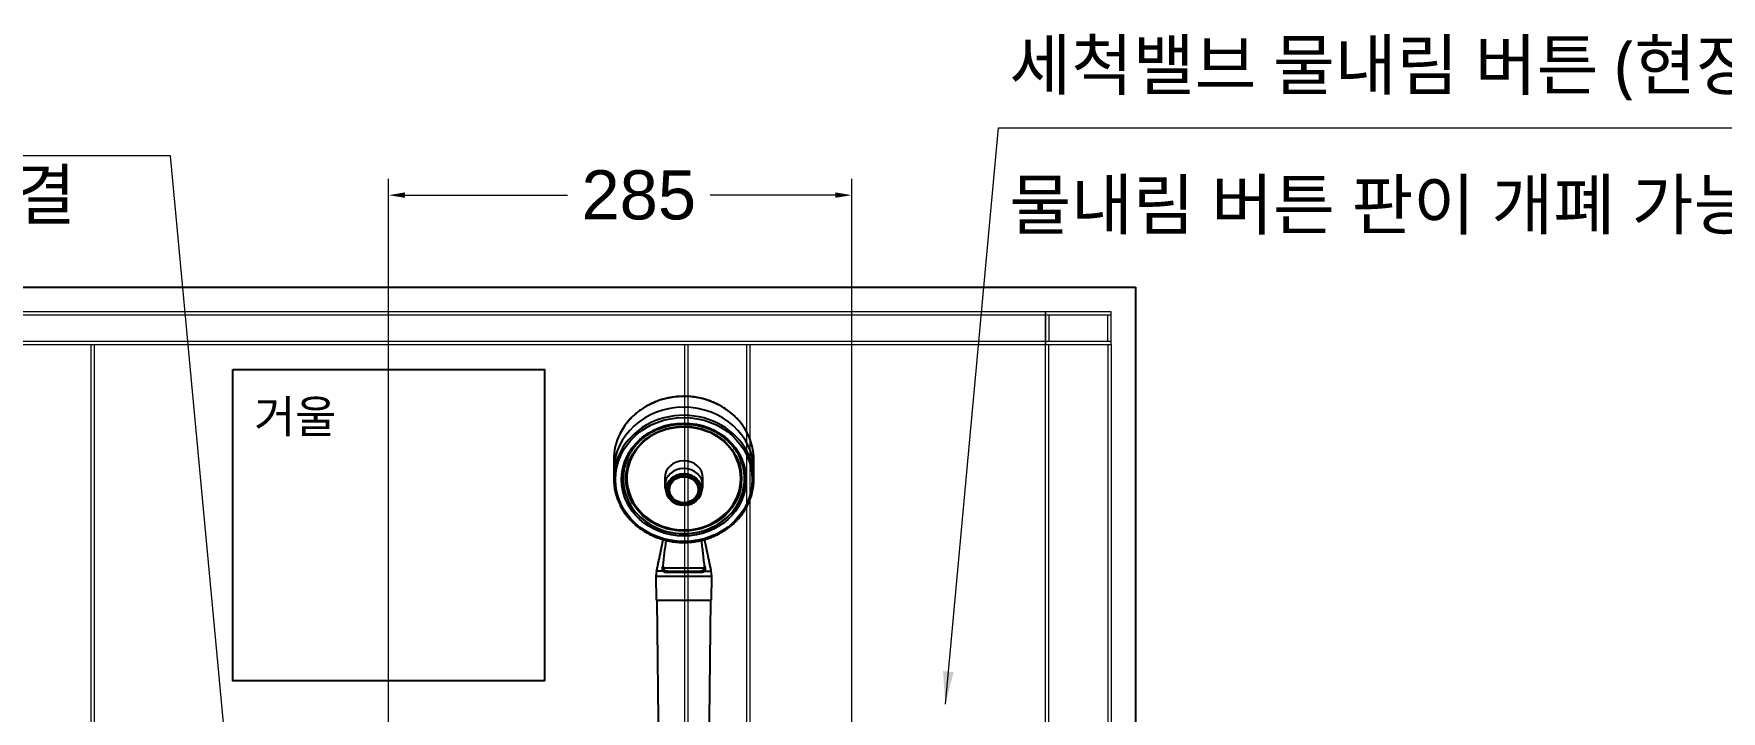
# Model space of a CAD drawing. Header units: millimetres. Extents: x 7794 to 16513, y 4519 to 7467.
# Drawn here: x 8526 to 9555, y 5944 to 6358 of the extents above; entities that cross this region are included whole.
import ezdxf
from ezdxf.lldxf.tags import DXFTag

# ---------------------------------------------------------------- set-up
doc = ezdxf.new("R2010")
doc.units = ezdxf.units.MM
doc.layers.add('1', color=7, linetype='Continuous')
doc.layers.add('2', color=2, linetype='Continuous')
doc.layers.add('3', color=3, linetype='Continuous', lineweight=15)
doc.styles.add('ROMANS', font='NanumGothic.ttf')
doc.styles.get("Standard").update_dxf_attribs({"font": 'arial.ttf'})
tags = doc.linetypes.add('HIDDEN', pattern=[0.5, 0.25, -0.25]).pattern_tags.tags
tags[6:7] = [DXFTag(74, 4), DXFTag(75, 0), DXFTag(340, '0'), DXFTag(46, 0.0), DXFTag(50, 0.0), DXFTag(44, 0.0), DXFTag(45, 0.0)]
tags[4:5] = [DXFTag(74, 4), DXFTag(75, 0), DXFTag(340, '0'), DXFTag(46, 0.0), DXFTag(50, 0.0), DXFTag(44, 0.0), DXFTag(45, 0.0)]
doc.dimstyles.get("Standard").update_dxf_attribs({"dimtxt": 0.18, "dimasz": 0.18, "dimexe": 0.18, "dimexo": 0.0625, "dimgap": 0.09, "dimtad": 0, "dimtih": 1, "dimtoh": 1, "dimdec": 4, "dimzin": 0, "dimdsep": 46, "dimtxsty": 'Standard', "dimcen": 0.09, "dimadec": 0, "dimazin": 0, "dimtfac": 1, "dimtdec": 4, "dimtofl": 0, "dimtmove": 0, "dimatfit": 3, "dimfxl": 0, "dimtolj": 1, "dimtzin": 0, "dimarcsym": 0})
doc.dimstyles.new('Standard$0', dxfattribs={"dimtxt": 0.18, "dimasz": 0.18, "dimexe": 0.18, "dimexo": 0.0625, "dimgap": 0.09, "dimtad": 0, "dimtih": 1, "dimtoh": 1, "dimdec": 4, "dimzin": 0, "dimdsep": 46, "dimtxsty": 'Standard', "dimcen": 0.09, "dimadec": 0, "dimazin": 0, "dimtfac": 1, "dimtdec": 4, "dimtofl": 0, "dimtmove": 0, "dimatfit": 3, "dimfxl": 0, "dimtolj": 1, "dimtzin": 0, "dimarcsym": 0})

# ---------------------------------------------------------------- blocks, each defined once
blk = doc.blocks.new('*D34')
at = {"color": 0, "linetype": 'Continuous', "lineweight": 0}
for p, q in [((8742.1, 5927.4), (8742.1, 6269.1)), ((9024.5, 5882.1), (9024.5, 6269.1)), ((8752.1, 6259.1), (8851.1, 6259.1)), ((9014.5, 6259.1), (8938.1, 6259.1))]:
    blk.add_line(p, q, dxfattribs=at)
at = {"color": 0, "linetype": 'Continuous'}
for points in [[(8752.1, 6260.8), (8752.1, 6257.5), (8742.1, 6259.1)], [(9014.5, 6260.8), (9014.5, 6257.5), (9024.5, 6259.1)]]:
    blk.add_solid(points, dxfattribs=at)
at = {"layer": 'Defpoints', "color": 0, "linetype": 'Continuous'}
for p in [(9024.5, 6259.1), (8742.1, 5907.4), (9024.5, 5862.1)]:
    blk.add_point(p, dxfattribs=at)
at = {"color": 0, "linetype": 'Continuous', "lineweight": 0, "insert": (8894.6, 6259.1), "char_height": 30, "attachment_point": 5}
blk.add_mtext('\\A1;285', dxfattribs=at)

msp = doc.modelspace()

# ---------------------------------------------------------------- linework, layer by layer
at = {"color": 7, "linetype": 'ByBlock'}
for p, q in [((8287.67, 6202.95), (9197.51, 6202.95)), ((9197.51, 6202.95), (9197.51, 5067.95))]:
    msp.add_line(p, q, dxfattribs=at)
msp.add_lwpolyline([(8647.08, 6152.75), (8837.08, 6152.75), (8837.08, 5962.75), (8647.08, 5962.75)], close=True)
at = {"layer": '1', "color": 7, "linetype": 'Continuous', "lineweight": -3}
for p, q in [((8879.33, 6097.55), (8879.33, 6091)), ((8964.83, 6091), (8964.83, 6097.55)), ((8879.33, 6091), (8879.33, 6086.07)), ((8910.48, 6086.62), (8910.48, 6081.89)), ((8912.83, 6082.19), (8912.83, 6079.65)), ((8931.33, 6079.65), (8931.33, 6082.19)), ((8933.68, 6081.89), (8933.68, 6086.62)), ((8964.83, 6086.07), (8964.83, 6091)), ((8911.09, 6078.53), (8911.9, 6076.37)), ((8932.27, 6076.37), (8933.07, 6078.53)), ((8905.33, 6029.76), (8905.07, 6026.75)), ((8905.34, 6029.75), (8905.33, 6029.75)), ((8909.78, 6031.75), (8934.38, 6031.75)), ((8912.42, 6029.75), (8931.74, 6029.75)), ((8939.09, 6026.75), (8938.83, 6029.76)), ((8905.07, 6026.75), (8922.08, 6026.75)), ((8905.08, 6026.75), (8905.25, 6011.95)), ((8932.35, 6028.84), (8911.82, 6028.84)), ((8922.08, 6026.75), (8939.09, 6026.75)), ((8938.91, 6011.95), (8939.08, 6026.75)), ((8905.25, 6011.95), (8922.08, 6011.95)), ((8938.63, 6011.75), (8905.54, 6011.75)), ((8905.54, 6011.75), (8906.86, 5894.73)), ((8905.88, 6011.95), (8905.88, 6011.75)), ((8922.08, 6011.95), (8938.91, 6011.95)), ((8937.3, 5894.73), (8938.63, 6011.75)), ((8938.29, 6011.75), (8938.29, 6011.95))]:
    msp.add_line(p, q, dxfattribs=at)
for centre, major_axis, start_param, end_param in [((8922.08, 6097.55), (42.75, 0), 0.4393321, 2.7121762), ((8922.08, 6091), (42.75, 0), 0, 3.1415926), ((8922.08, 6091), (42.75, 0), 0, 3.1415926), ((8922.08, 6086.07), (-42.75, 0), 3.5717945, 5.8445404), ((8922.08, 6097.55), (42.75, 0), 2.7121762, 3.1415927), ((8922.08, 6086.37), (34.75, 0), 2.0193568, 6.2831853), ((8922.08, 6086.37), (34.75, 0), 0, 1.1241993), ((8922.08, 6097.55), (42.75, 0), 0, 0.4393321), ((8922.08, 6086.07), (-42.75, 0), 5.8445404, 6.2831853), ((8922.08, 6086.07), (-42.75, 0), 2.7055003, 3.5717945), ((8922.08, 6086.07), (37, 0), 2.7479118, 3.5458763), ((8922.08, 6086.62), (-11.6, 0), 3.1415927, 6.2831853), ((8922.08, 6081.89), (-11.6, 0), 3.1415927, 6.2831853), ((8922.08, 6086.07), (37, 0), 0, 0.383667), ((8922.08, 6086.07), (-42.75, 0), 0, 0.4181264), ((8922.08, 6086.16), (37, 0), 3.1415926, 6.2831853), ((8922.08, 6081.89), (-11.6, 0), 0, 0.3254494), ((8922.08, 6082.19), (-9.25, 0), 6.1828507, 6.2831853), ((8922.08, 6082.19), (-9.25, 0), 3.1415927, 3.2420255), ((8922.08, 6081.89), (-11.6, 0), 2.8160451, 3.1415926), ((8922.08, 6086.07), (37, 0), 5.857794, 6.2831853), ((8922.08, 6086.07), (37, 0), 3.5458764, 4.712389), ((8922.08, 6082.19), (-10, 0), 0.1497165, 0.4091925), ((8922.08, 6086.07), (37, 0), 4.712389, 5.857794), ((8922.08, 6082.19), (-10, 0), 2.7323021, 2.991778)]:
    msp.add_ellipse(centre, major_axis=major_axis, ratio=0.9063078, start_param=start_param, end_param=end_param, dxfattribs=at)
for centre, major_axis in [((8922.08, 6085.65), (41.75, 0)), ((8922.08, 6085.65), (-38, 0)), ((8922.08, 6086.16), (-35.25, 0)), ((8922.08, 6079.48), (-10.75, 0)), ((8922.08, 6079.48), (-10, 0)), ((8922.08, 6079.65), (-9.25, 0)), ((8922.08, 6079.44), (-8.75, 0))]:
    msp.add_ellipse(centre, major_axis=major_axis, ratio=0.9063078, dxfattribs=at)
for points, knots in [([(8960.74, 6114.1), (8960.68, 6114.23), (8960.25, 6115.11), (8959.3, 6116.69), (8957.88, 6118.83), (8956.31, 6120.86), (8954.59, 6122.81), (8952.75, 6124.65), (8950.77, 6126.38), (8948.68, 6127.99), (8946.48, 6129.47), (8944.18, 6130.83), (8941.78, 6132.05), (8939.31, 6133.12), (8936.77, 6134.05), (8934.16, 6134.83), (8931.51, 6135.46), (8928.81, 6135.93), (8926.09, 6136.24), (8923.35, 6136.4), (8920.61, 6136.39), (8917.87, 6136.22), (8915.15, 6135.9), (8912.46, 6135.42), (8909.81, 6134.78), (8907.21, 6133.99), (8904.67, 6133.05), (8902.2, 6131.96), (8899.81, 6130.73), (8897.51, 6129.37), (8895.32, 6127.87), (8893.24, 6126.25), (8891.27, 6124.51), (8889.43, 6122.66), (8887.73, 6120.71), (8886.16, 6118.66), (8884.75, 6116.52), (8883.79, 6114.88), (8883.33, 6113.93), (8883.24, 6113.74)], [0, 0, 0, 0, 0.0047696, 0.0329582, 0.0611531, 0.0893546, 0.1175628, 0.1457774, 0.1739983, 0.202225, 0.230457, 0.2586939, 0.2869351, 0.3151801, 0.3434285, 0.3716796, 0.3999332, 0.4281888, 0.456446, 0.4847044, 0.5129639, 0.541224, 0.5694843, 0.5977445, 0.6260043, 0.6542632, 0.682521, 0.7107771, 0.739031, 0.7672822, 0.7955301, 0.8237741, 0.8520136, 0.8802479, 0.9084764, 0.9366987, 0.9649143, 0.9931229, 1, 1, 1, 1]), ([(8887.9, 6098.87), (8888.22, 6099.58), (8888.92, 6100.97), (8890.14, 6103), (8891.5, 6104.94), (8893.01, 6106.8), (8894.66, 6108.56), (8896.43, 6110.21), (8898.33, 6111.75), (8900.34, 6113.17), (8902.46, 6114.45), (8904.66, 6115.61), (8906.95, 6116.62), (8909.31, 6117.49), (8911.73, 6118.21), (8914.2, 6118.77), (8916.71, 6119.19), (8919.24, 6119.44), (8921.79, 6119.54), (8924.34, 6119.48), (8926.87, 6119.26), (8929.39, 6118.88), (8931.87, 6118.35), (8934.3, 6117.67), (8936.67, 6116.83), (8938.98, 6115.85), (8941.2, 6114.73), (8943.34, 6113.48), (8945.37, 6112.09), (8947.3, 6110.58), (8949.1, 6108.96), (8950.78, 6107.22), (8952.32, 6105.39), (8953.72, 6103.47), (8954.96, 6101.46), (8955.85, 6099.81), (8956.27, 6098.83), (8956.39, 6098.55)], [0, 0, 0, 0, 0.0290856, 0.0582295, 0.0873646, 0.1164906, 0.1456078, 0.1747167, 0.2038177, 0.2329115, 0.2619991, 0.2910809, 0.320158, 0.3492309, 0.3783002, 0.4073667, 0.4364309, 0.4654931, 0.494554, 0.5236138, 0.5526731, 0.5817321, 0.6107912, 0.639851, 0.668912, 0.6979747, 0.7270399, 0.7561083, 0.7851806, 0.8142578, 0.8433407, 0.8724303, 0.9015274, 0.9306328, 0.9597473, 0.9888712, 1, 1, 1, 1]), ([(8907.17, 6114.75), (8907.42, 6114.87), (8908.42, 6115.31), (8910.22, 6115.95), (8912.57, 6116.65), (8914.97, 6117.18), (8917.4, 6117.56), (8919.78, 6117.77), (8921.34, 6117.82), (8922.08, 6117.82)], [0, 0, 0, 0, 0.0559394, 0.2160108, 0.3760716, 0.5361237, 0.6961688, 0.8562083, 1, 1, 1, 1]), ([(8922.08, 6117.82), (8922.51, 6117.82), (8923.77, 6117.8), (8925.84, 6117.66), (8928.28, 6117.34), (8930.7, 6116.86), (8933.07, 6116.23), (8935.15, 6115.54), (8936.41, 6115.01), (8936.92, 6114.79)], [0, 0, 0, 0, 0.0841847, 0.2450808, 0.4060001, 0.5669195, 0.7278403, 0.8887642, 1, 1, 1, 1]), ([(8883.05, 6070.28), (8883.23, 6069.89), (8883.79, 6068.75), (8884.87, 6066.91), (8886.29, 6064.78), (8887.87, 6062.75), (8889.58, 6060.8), (8891.43, 6058.96), (8893.4, 6057.23), (8895.5, 6055.62), (8897.7, 6054.14), (8900, 6052.79), (8902.39, 6051.57), (8904.87, 6050.49), (8907.41, 6049.56), (8910.02, 6048.79), (8912.67, 6048.16), (8915.37, 6047.69), (8918.09, 6047.38), (8920.33, 6047.25), (8921.66, 6047.24), (8922.08, 6047.24)], [0, 0, 0, 0, 0.0280881, 0.083675, 0.1392744, 0.1948869, 0.2505124, 0.3061507, 0.3618013, 0.4174633, 0.4731359, 0.5288181, 0.5845088, 0.640207, 0.6959117, 0.751622, 0.807337, 0.863056, 0.9187782, 0.9745029, 1, 1, 1, 1]), ([(8922.08, 6047.24), (8922.57, 6047.24), (8923.97, 6047.26), (8926.27, 6047.4), (8928.99, 6047.72), (8931.69, 6048.2), (8934.34, 6048.84), (8936.94, 6049.63), (8939.48, 6050.57), (8941.95, 6051.65), (8944.34, 6052.88), (8946.64, 6054.25), (8948.83, 6055.74), (8950.92, 6057.36), (8952.88, 6059.1), (8954.72, 6060.95), (8956.43, 6062.9), (8957.99, 6064.95), (8959.4, 6067.09), (8960.33, 6068.66), (8960.75, 6069.53), (8960.8, 6069.64)], [0, 0, 0, 0, 0.0300417, 0.0866469, 0.1432595, 0.199872, 0.2564836, 0.3130936, 0.3697011, 0.4263053, 0.4829052, 0.5394997, 0.5960875, 0.6526675, 0.7092384, 0.765799, 0.8223481, 0.8788847, 0.9354078, 0.9919171, 1, 1, 1, 1]), ([(8909.22, 6030.2), (8909.22, 6030.2), (8909.22, 6030.2), (8909.22, 6030.2), (8909.22, 6030.21), (8909.22, 6030.21), (8909.22, 6030.21), (8909.22, 6030.22), (8909.22, 6030.22), (8909.22, 6030.22), (8909.22, 6030.23), (8909.22, 6030.23), (8909.22, 6030.24), (8909.22, 6030.24), (8909.22, 6030.24), (8909.22, 6030.25), (8909.22, 6030.26), (8909.22, 6030.26), (8909.22, 6030.27), (8909.22, 6030.27), (8909.21, 6030.28), (8909.21, 6030.29), (8909.21, 6030.29), (8909.21, 6030.3), (8909.21, 6030.31), (8909.21, 6030.31), (8909.2, 6030.32), (8909.2, 6030.33), (8909.2, 6030.34), (8909.2, 6030.35), (8909.2, 6030.36), (8909.2, 6030.36), (8909.19, 6030.38), (8909.18, 6030.41), (8909.18, 6030.44), (8909.17, 6030.47), (8909.16, 6030.5), (8909.16, 6030.51), (8909.16, 6030.53), (8909.15, 6030.54), (8909.15, 6030.54), (8909.15, 6030.55), (8909.15, 6030.56), (8909.15, 6030.56), (8909.15, 6030.57), (8909.14, 6030.58), (8909.14, 6030.59), (8909.14, 6030.6), (8909.14, 6030.6), (8909.14, 6030.61), (8909.14, 6030.62), (8909.13, 6030.63), (8909.13, 6030.63), (8909.13, 6030.64), (8909.13, 6030.65), (8909.13, 6030.66), (8909.13, 6030.67), (8909.12, 6030.67), (8909.12, 6030.68), (8909.12, 6030.69), (8909.12, 6030.7), (8909.12, 6030.71), (8909.12, 6030.71), (8909.12, 6030.72), (8909.12, 6030.73), (8909.11, 6030.74), (8909.11, 6030.74), (8909.11, 6030.75), (8909.11, 6030.76), (8909.11, 6030.77), (8909.11, 6030.78), (8909.11, 6030.78), (8909.11, 6030.79), (8909.1, 6030.8), (8909.1, 6030.81), (8909.1, 6030.82), (8909.1, 6030.82), (8909.1, 6030.83), (8909.1, 6030.84), (8909.1, 6030.85), (8909.1, 6030.86), (8909.1, 6030.86), (8909.09, 6030.87), (8909.09, 6030.88), (8909.09, 6030.95), (8909.08, 6031.07), (8909.07, 6031.25), (8909.07, 6031.44), (8909.08, 6031.62), (8909.1, 6031.81), (8909.13, 6031.99), (8909.17, 6032.17), (8909.2, 6032.31), (8909.23, 6032.41), (8909.25, 6032.46), (8909.26, 6032.52), (8909.28, 6032.57), (8909.3, 6032.63), (8909.32, 6032.68), (8909.34, 6032.74), (8909.36, 6032.8), (8909.38, 6032.85), (8909.4, 6032.91), (8909.43, 6032.97), (8909.44, 6033.01), (8909.45, 6033.02)], [0, 0, 0, 0, 0.0006951, 0.0014642, 0.002312, 0.0032417, 0.0042559, 0.0053566, 0.0065453, 0.0078233, 0.0091915, 0.0106507, 0.0122016, 0.0138447, 0.0155805, 0.0174093, 0.0193315, 0.0213474, 0.0234571, 0.0256609, 0.027959, 0.0303515, 0.0328386, 0.0354203, 0.0380968, 0.0408682, 0.0437345, 0.0466958, 0.0497522, 0.0529037, 0.0561503, 0.0594922, 0.0629292, 0.0773862, 0.0899601, 0.1006523, 0.1094639, 0.1163959, 0.121449, 0.1246239, 0.1259206, 0.1288068, 0.1316909, 0.1345728, 0.1374527, 0.1403305, 0.1432063, 0.1460802, 0.1489521, 0.1518221, 0.1546902, 0.1575565, 0.1604209, 0.1632836, 0.1661446, 0.1690039, 0.1718615, 0.1747175, 0.1775718, 0.1804247, 0.1832759, 0.1861257, 0.1889741, 0.191821, 0.1946665, 0.1975107, 0.2003536, 0.2031951, 0.2060355, 0.2088746, 0.2117125, 0.2145493, 0.217385, 0.2202196, 0.2230532, 0.2258857, 0.2287173, 0.231548, 0.2343778, 0.2372067, 0.2400347, 0.242862, 0.2456885, 0.2485143, 0.2513394, 0.3143569, 0.3767824, 0.4390118, 0.5014353, 0.5629631, 0.6248775, 0.6875119, 0.7511804, 0.7703712, 0.7898205, 0.8095359, 0.8295245, 0.8497929, 0.8703476, 0.8911945, 0.9123393, 0.9337874, 0.9555437, 0.9776131, 1, 1, 1, 1]), ([(8909.22, 6030.2), (8909.21, 6030.12), (8909.19, 6030.03), (8909.16, 6029.91), (8909.15, 6029.87), (8909.12, 6029.82), (8909.12, 6029.8), (8909.1, 6029.77), (8909.08, 6029.75), (8909.07, 6029.75)], [0, 0, 0, 0, 0.5, 0.5, 0.75, 0.75, 0.875, 0.875, 1, 1, 1, 1]), ([(8911.82, 6028.84), (8911.8, 6028.84), (8911.78, 6028.84), (8911.75, 6028.84), (8911.72, 6028.84), (8911.68, 6028.84), (8911.65, 6028.84), (8911.62, 6028.84), (8911.58, 6028.85), (8911.55, 6028.85), (8911.52, 6028.85), (8911.49, 6028.85), (8911.46, 6028.85), (8911.43, 6028.86), (8911.39, 6028.86), (8911.36, 6028.86), (8911.33, 6028.86), (8911.3, 6028.87), (8911.27, 6028.87), (8911.24, 6028.87), (8911.21, 6028.88), (8911.18, 6028.88), (8911.15, 6028.88), (8911.12, 6028.89), (8911.09, 6028.89), (8911.07, 6028.9), (8911.04, 6028.9), (8911.01, 6028.91), (8910.98, 6028.91), (8910.95, 6028.92), (8910.92, 6028.92), (8910.9, 6028.93), (8910.87, 6028.94), (8910.84, 6028.94), (8910.81, 6028.95), (8910.79, 6028.96), (8910.76, 6028.96), (8910.73, 6028.97), (8910.71, 6028.98), (8910.68, 6028.98), (8910.66, 6028.99), (8910.63, 6029), (8910.6, 6029.01), (8910.58, 6029.02), (8910.55, 6029.02), (8910.53, 6029.03), (8910.5, 6029.04), (8910.48, 6029.05), (8910.46, 6029.06), (8910.43, 6029.07), (8910.41, 6029.08), (8910.38, 6029.09), (8910.36, 6029.1), (8910.34, 6029.11), (8910.26, 6029.14), (8910.14, 6029.2), (8909.98, 6029.3), (8909.83, 6029.41), (8909.72, 6029.5), (8909.66, 6029.57), (8909.63, 6029.6), (8909.6, 6029.63), (8909.57, 6029.66), (8909.54, 6029.69), (8909.52, 6029.72), (8909.49, 6029.76), (8909.46, 6029.79), (8909.44, 6029.83), (8909.41, 6029.86), (8909.39, 6029.9), (8909.37, 6029.93), (8909.34, 6029.97), (8909.32, 6030.01), (8909.3, 6030.04), (8909.28, 6030.08), (8909.26, 6030.12), (8909.24, 6030.16), (8909.23, 6030.19), (8909.22, 6030.2)], [0, 0, 0, 0, 0.0103829, 0.0207236, 0.0310222, 0.0412791, 0.0514944, 0.0616683, 0.0718012, 0.0818932, 0.0919446, 0.1019555, 0.1119264, 0.1218573, 0.1317486, 0.1416005, 0.1514133, 0.1611872, 0.1709225, 0.1806194, 0.1902783, 0.1998994, 0.2094829, 0.2190292, 0.2285386, 0.2380113, 0.2474476, 0.2568478, 0.2662123, 0.2755413, 0.2848351, 0.2940941, 0.3033185, 0.3125087, 0.3216649, 0.3307876, 0.3398771, 0.3489336, 0.3579576, 0.3669493, 0.3759091, 0.3848374, 0.3937344, 0.4026007, 0.4114364, 0.4202421, 0.429018, 0.4377645, 0.4464821, 0.455171, 0.4638317, 0.4724645, 0.4810699, 0.4896482, 0.4981999, 0.5634671, 0.6268147, 0.688464, 0.7486554, 0.7626157, 0.7764728, 0.7902304, 0.8038919, 0.8174613, 0.8309422, 0.8443385, 0.8576542, 0.8708933, 0.8840598, 0.897158, 0.910192, 0.9231661, 0.9360847, 0.9489522, 0.9617729, 0.9745515, 0.9872923, 1, 1, 1, 1]), ([(8909.78, 6031.75), (8909.78, 6031.75), (8909.78, 6031.74), (8909.77, 6031.72), (8909.77, 6031.7), (8909.77, 6031.68), (8909.77, 6031.66), (8909.77, 6031.64), (8909.76, 6031.62), (8909.76, 6031.61), (8909.76, 6031.59), (8909.76, 6031.57), (8909.76, 6031.55), (8909.76, 6031.53), (8909.76, 6031.51), (8909.76, 6031.49), (8909.76, 6031.48), (8909.76, 6031.46), (8909.76, 6031.44), (8909.76, 6031.42), (8909.76, 6031.4), (8909.76, 6031.39), (8909.76, 6031.37), (8909.76, 6031.35), (8909.76, 6031.33), (8909.76, 6031.31), (8909.77, 6031.29), (8909.77, 6031.28), (8909.77, 6031.26), (8909.77, 6031.24), (8909.78, 6031.22), (8909.78, 6031.21), (8909.78, 6031.19), (8909.79, 6031.17), (8909.79, 6031.15), (8909.79, 6031.14), (8909.8, 6031.12), (8909.8, 6031.1), (8909.8, 6031.08), (8909.81, 6031.07), (8909.81, 6031.05), (8909.82, 6031.03), (8909.82, 6031.02), (8909.83, 6031), (8909.83, 6030.98), (8909.84, 6030.96), (8909.85, 6030.95), (8909.85, 6030.93), (8909.86, 6030.91), (8909.87, 6030.9), (8909.87, 6030.88), (8909.88, 6030.87), (8909.89, 6030.85), (8909.89, 6030.83), (8909.9, 6030.82), (8909.91, 6030.8), (8909.92, 6030.79), (8909.93, 6030.77), (8909.93, 6030.75), (8909.94, 6030.74), (8909.95, 6030.72), (8909.96, 6030.71), (8909.97, 6030.69), (8909.98, 6030.68), (8909.99, 6030.66), (8910, 6030.65), (8910.01, 6030.63), (8910.05, 6030.57), (8910.13, 6030.47), (8910.27, 6030.33), (8910.43, 6030.21), (8910.56, 6030.13), (8910.65, 6030.08), (8910.7, 6030.06), (8910.75, 6030.04), (8910.8, 6030.02), (8910.85, 6030), (8910.9, 6029.98), (8910.95, 6029.96), (8911.01, 6029.94), (8911.06, 6029.92), (8911.12, 6029.91), (8911.18, 6029.89), (8911.23, 6029.88), (8911.29, 6029.86), (8911.36, 6029.85), (8911.42, 6029.84), (8911.48, 6029.83), (8911.55, 6029.82), (8911.61, 6029.81), (8911.68, 6029.8), (8911.75, 6029.79), (8911.82, 6029.78), (8911.89, 6029.77), (8911.96, 6029.77), (8912.04, 6029.76), (8912.11, 6029.76), (8912.19, 6029.76), (8912.27, 6029.76), (8912.34, 6029.75), (8912.4, 6029.75), (8912.42, 6029.75)], [0, 0, 0, 0, 0.0043117, 0.008614, 0.0129073, 0.0171922, 0.0214692, 0.0257387, 0.0300012, 0.0342572, 0.0385073, 0.0427518, 0.0469914, 0.0512264, 0.0554575, 0.0596851, 0.0639097, 0.0681319, 0.072352, 0.0765707, 0.0807885, 0.0850058, 0.0892231, 0.0934411, 0.0976601, 0.1018807, 0.1061034, 0.1103287, 0.1145571, 0.1187891, 0.1230252, 0.127266, 0.1315119, 0.1357634, 0.140021, 0.1442852, 0.1485565, 0.1528354, 0.1571223, 0.1614179, 0.1657224, 0.1700365, 0.1743606, 0.1786952, 0.1830407, 0.1873975, 0.1917663, 0.1961473, 0.2005412, 0.2049482, 0.2093689, 0.2138038, 0.2182532, 0.2227175, 0.2271973, 0.2316929, 0.2362047, 0.2407332, 0.2452788, 0.2498419, 0.2544228, 0.2590221, 0.26364, 0.268277, 0.2729334, 0.2776097, 0.2823061, 0.2870231, 0.3364645, 0.3884724, 0.4433659, 0.5014162, 0.51547, 0.5297299, 0.5441984, 0.5588781, 0.5737713, 0.5888803, 0.6042073, 0.6197544, 0.6355236, 0.6515167, 0.6677357, 0.6841823, 0.7008581, 0.7177649, 0.7349041, 0.7522772, 0.7698858, 0.7877311, 0.8058145, 0.8241372, 0.8427005, 0.8615056, 0.8805536, 0.8998455, 0.9193824, 0.9391654, 0.9591954, 0.9794733, 1, 1, 1, 1]), ([(8912.42, 6029.75), (8912.39, 6029.75), (8912.35, 6029.75), (8912.27, 6029.73), (8912.24, 6029.71), (8912.17, 6029.66), (8912.13, 6029.64), (8912.07, 6029.57), (8912.04, 6029.53), (8911.98, 6029.45), (8911.96, 6029.4), (8911.91, 6029.3), (8911.89, 6029.25), (8911.86, 6029.14), (8911.85, 6029.08), (8911.83, 6028.96), (8911.82, 6028.9), (8911.82, 6028.84)], [0, 0, 0, 0, 0.125, 0.125, 0.25, 0.25, 0.375, 0.375, 0.5, 0.5, 0.625, 0.625, 0.75, 0.75, 0.875, 0.875, 1, 1, 1, 1]), ([(8931.74, 6029.75), (8931.75, 6029.75), (8931.78, 6029.75), (8931.82, 6029.75), (8931.86, 6029.76), (8931.9, 6029.76), (8931.94, 6029.76), (8931.98, 6029.76), (8932.01, 6029.76), (8932.05, 6029.76), (8932.09, 6029.76), (8932.13, 6029.76), (8932.16, 6029.77), (8932.2, 6029.77), (8932.24, 6029.77), (8932.27, 6029.78), (8932.31, 6029.78), (8932.34, 6029.78), (8932.38, 6029.78), (8932.41, 6029.79), (8932.45, 6029.79), (8932.48, 6029.8), (8932.52, 6029.8), (8932.55, 6029.81), (8932.58, 6029.81), (8932.62, 6029.82), (8932.65, 6029.82), (8932.68, 6029.83), (8932.71, 6029.83), (8932.75, 6029.84), (8932.78, 6029.84), (8932.81, 6029.85), (8932.84, 6029.86), (8932.87, 6029.86), (8932.9, 6029.87), (8932.93, 6029.88), (8932.96, 6029.88), (8932.99, 6029.89), (8933.02, 6029.9), (8933.05, 6029.91), (8933.07, 6029.92), (8933.1, 6029.92), (8933.13, 6029.93), (8933.16, 6029.94), (8933.18, 6029.95), (8933.21, 6029.96), (8933.24, 6029.97), (8933.26, 6029.98), (8933.29, 6029.99), (8933.32, 6030), (8933.34, 6030.01), (8933.37, 6030.02), (8933.39, 6030.03), (8933.41, 6030.04), (8933.44, 6030.05), (8933.46, 6030.06), (8933.49, 6030.07), (8933.51, 6030.08), (8933.53, 6030.09), (8933.56, 6030.11), (8933.59, 6030.12), (8933.62, 6030.14), (8933.65, 6030.16), (8933.69, 6030.18), (8933.72, 6030.2), (8933.75, 6030.22), (8933.78, 6030.25), (8933.81, 6030.27), (8933.83, 6030.29), (8933.86, 6030.31), (8933.89, 6030.33), (8933.92, 6030.36), (8933.94, 6030.38), (8933.97, 6030.4), (8933.99, 6030.43), (8934.01, 6030.45), (8934.04, 6030.48), (8934.06, 6030.5), (8934.08, 6030.53), (8934.1, 6030.56), (8934.12, 6030.58), (8934.14, 6030.61), (8934.16, 6030.64), (8934.18, 6030.67), (8934.2, 6030.69), (8934.21, 6030.72), (8934.23, 6030.75), (8934.24, 6030.78), (8934.26, 6030.81), (8934.27, 6030.84), (8934.29, 6030.87), (8934.3, 6030.9), (8934.31, 6030.93), (8934.32, 6030.96), (8934.33, 6030.99), (8934.34, 6031.02), (8934.35, 6031.05), (8934.36, 6031.08), (8934.37, 6031.12), (8934.37, 6031.15), (8934.38, 6031.18), (8934.39, 6031.21), (8934.39, 6031.25), (8934.4, 6031.28), (8934.4, 6031.31), (8934.4, 6031.35), (8934.4, 6031.38), (8934.41, 6031.41), (8934.41, 6031.45), (8934.41, 6031.48), (8934.41, 6031.51), (8934.41, 6031.55), (8934.4, 6031.58), (8934.4, 6031.62), (8934.4, 6031.65), (8934.39, 6031.69), (8934.39, 6031.72), (8934.38, 6031.74), (8934.38, 6031.75)], [0, 0, 0, 0, 0.0102869, 0.0205116, 0.0306741, 0.0407747, 0.0508134, 0.0607903, 0.0707055, 0.0805592, 0.0903516, 0.1000826, 0.1097525, 0.1193613, 0.1289092, 0.1383964, 0.147823, 0.1571891, 0.1664948, 0.1757403, 0.1849258, 0.1940514, 0.2031172, 0.2121235, 0.2210703, 0.2299578, 0.2387863, 0.2475558, 0.2562666, 0.2649188, 0.2735126, 0.2820482, 0.2905257, 0.2989455, 0.3073076, 0.3156122, 0.3238596, 0.33205, 0.3401836, 0.3482606, 0.3562813, 0.3642457, 0.3721543, 0.3800072, 0.3878046, 0.3955469, 0.4032342, 0.4108669, 0.4184451, 0.4259692, 0.4334394, 0.4408561, 0.4482194, 0.4555297, 0.4627873, 0.4699925, 0.4771456, 0.4842469, 0.4912968, 0.4982955, 0.5089828, 0.5195626, 0.5300363, 0.5404051, 0.5506704, 0.5608336, 0.5708962, 0.5808596, 0.5907253, 0.600495, 0.6101703, 0.6197528, 0.6292442, 0.6386464, 0.6479611, 0.6571903, 0.6663358, 0.6753996, 0.6843838, 0.6932904, 0.7021216, 0.7108797, 0.7195667, 0.7281851, 0.7367373, 0.7452255, 0.7536524, 0.7620204, 0.7703322, 0.7785903, 0.7867975, 0.7949565, 0.80307, 0.811141, 0.8191722, 0.8271667, 0.8351274, 0.8430572, 0.8509592, 0.8588366, 0.8666923, 0.8745295, 0.8823514, 0.8901611, 0.8979618, 0.9057566, 0.9135488, 0.9213417, 0.9291382, 0.9369418, 0.9447555, 0.9525826, 0.9604261, 0.9682893, 0.9761752, 0.9840869, 0.9920275, 1, 1, 1, 1]), ([(8931.74, 6029.75), (8931.89, 6029.75), (8932.04, 6029.66), (8932.26, 6029.32), (8932.33, 6029.09), (8932.35, 6028.84)], [0, 0, 0, 0, 0.5, 0.5, 1, 1, 1, 1]), ([(8934.94, 6030.2), (8934.94, 6030.19), (8934.93, 6030.18), (8934.92, 6030.16), (8934.91, 6030.14), (8934.91, 6030.12), (8934.9, 6030.11), (8934.89, 6030.09), (8934.88, 6030.07), (8934.87, 6030.05), (8934.86, 6030.03), (8934.85, 6030.02), (8934.84, 6030), (8934.83, 6029.98), (8934.82, 6029.96), (8934.8, 6029.95), (8934.79, 6029.93), (8934.78, 6029.91), (8934.77, 6029.89), (8934.76, 6029.88), (8934.75, 6029.86), (8934.74, 6029.84), (8934.73, 6029.83), (8934.71, 6029.81), (8934.7, 6029.79), (8934.69, 6029.78), (8934.68, 6029.76), (8934.66, 6029.75), (8934.65, 6029.73), (8934.64, 6029.71), (8934.63, 6029.7), (8934.61, 6029.68), (8934.6, 6029.67), (8934.59, 6029.65), (8934.57, 6029.64), (8934.56, 6029.62), (8934.55, 6029.61), (8934.53, 6029.59), (8934.52, 6029.58), (8934.5, 6029.56), (8934.49, 6029.55), (8934.43, 6029.5), (8934.34, 6029.41), (8934.19, 6029.3), (8934.02, 6029.2), (8933.89, 6029.14), (8933.8, 6029.1), (8933.75, 6029.08), (8933.71, 6029.06), (8933.66, 6029.04), (8933.6, 6029.02), (8933.55, 6029.01), (8933.5, 6028.99), (8933.45, 6028.97), (8933.39, 6028.96), (8933.34, 6028.95), (8933.28, 6028.93), (8933.23, 6028.92), (8933.17, 6028.91), (8933.11, 6028.9), (8933.05, 6028.89), (8932.99, 6028.88), (8932.93, 6028.87), (8932.87, 6028.87), (8932.81, 6028.86), (8932.74, 6028.86), (8932.68, 6028.85), (8932.62, 6028.85), (8932.55, 6028.84), (8932.48, 6028.84), (8932.42, 6028.84), (8932.37, 6028.84), (8932.35, 6028.84)], [0, 0, 0, 0, 0.0060318, 0.0120706, 0.0181168, 0.0241709, 0.0302335, 0.036305, 0.042386, 0.0484767, 0.0545779, 0.0606899, 0.0668133, 0.0729484, 0.0790958, 0.0852559, 0.0914292, 0.0976162, 0.1038174, 0.1100331, 0.1162638, 0.12251, 0.1287721, 0.1350506, 0.1413459, 0.1476585, 0.1539887, 0.1603371, 0.166704, 0.1730898, 0.179495, 0.18592, 0.1923653, 0.1988311, 0.2053179, 0.2118261, 0.2183562, 0.2249084, 0.2314832, 0.238081, 0.2447021, 0.251347, 0.3115286, 0.3731745, 0.4365254, 0.5018025, 0.5192617, 0.5368335, 0.5545212, 0.5723281, 0.5902574, 0.6083122, 0.6264955, 0.6448105, 0.6632599, 0.6818466, 0.7005736, 0.7194434, 0.7384587, 0.7576221, 0.7769363, 0.7964036, 0.8160264, 0.8358071, 0.8557481, 0.8758514, 0.8961193, 0.916554, 0.9371574, 0.9579316, 0.9788785, 1, 1, 1, 1]), ([(8934.71, 6033.02), (8934.72, 6033.01), (8934.72, 6032.99), (8934.74, 6032.96), (8934.75, 6032.93), (8934.76, 6032.9), (8934.77, 6032.87), (8934.78, 6032.84), (8934.8, 6032.82), (8934.81, 6032.79), (8934.82, 6032.76), (8934.83, 6032.73), (8934.84, 6032.7), (8934.85, 6032.67), (8934.86, 6032.64), (8934.87, 6032.61), (8934.88, 6032.58), (8934.89, 6032.55), (8934.9, 6032.52), (8934.91, 6032.49), (8934.92, 6032.47), (8934.92, 6032.44), (8934.93, 6032.41), (8934.94, 6032.38), (8934.96, 6032.31), (8934.98, 6032.21), (8935.02, 6032.06), (8935.04, 6031.92), (8935.06, 6031.77), (8935.08, 6031.61), (8935.09, 6031.44), (8935.09, 6031.25), (8935.09, 6031.07), (8935.08, 6030.94), (8935.07, 6030.86), (8935.06, 6030.83), (8935.06, 6030.8), (8935.06, 6030.77), (8935.05, 6030.74), (8935.05, 6030.71), (8935.04, 6030.68), (8935.04, 6030.65), (8935.03, 6030.63), (8935.02, 6030.6), (8935.02, 6030.57), (8935.01, 6030.55), (8935.01, 6030.52), (8935, 6030.49), (8934.99, 6030.44), (8934.98, 6030.39), (8934.97, 6030.36), (8934.96, 6030.34), (8934.96, 6030.33), (8934.96, 6030.32), (8934.95, 6030.3), (8934.95, 6030.29), (8934.95, 6030.28), (8934.95, 6030.27), (8934.95, 6030.26), (8934.94, 6030.25), (8934.94, 6030.24), (8934.94, 6030.23), (8934.94, 6030.23), (8934.94, 6030.22), (8934.94, 6030.21), (8934.94, 6030.21), (8934.94, 6030.2), (8934.94, 6030.2), (8934.94, 6030.2)], [0, 0, 0, 0, 0.0117003, 0.023314, 0.0348417, 0.0462839, 0.0576414, 0.0689148, 0.0801047, 0.091212, 0.1022372, 0.1131813, 0.1240449, 0.1348288, 0.1455339, 0.156161, 0.166711, 0.1771848, 0.1875833, 0.1979075, 0.2081583, 0.2183368, 0.228444, 0.238481, 0.2484489, 0.2995004, 0.3498553, 0.3996713, 0.4491146, 0.4983588, 0.5608876, 0.6232295, 0.6857771, 0.7489284, 0.759284, 0.7696511, 0.7800314, 0.7904266, 0.8008384, 0.8112686, 0.8217188, 0.8321909, 0.8426864, 0.8532071, 0.8637548, 0.8743309, 0.8786879, 0.8906014, 0.9100767, 0.9371221, 0.9429771, 0.9485499, 0.9538409, 0.9588502, 0.9635782, 0.9680253, 0.972192, 0.976079, 0.979687, 0.9830173, 0.9860711, 0.9888502, 0.9913573, 0.9935956, 0.9955698, 0.9972871, 0.9987582, 1, 1, 1, 1]), ([(8934.94, 6030.2), (8934.96, 6030.12), (8934.97, 6030.03), (8935.01, 6029.91), (8935.02, 6029.87), (8935.04, 6029.82), (8935.05, 6029.8), (8935.07, 6029.77), (8935.08, 6029.75), (8935.09, 6029.75)], [0, 0, 0, 0, 0.5, 0.5, 0.75, 0.75, 0.875, 0.875, 1, 1, 1, 1]), ([(8938.81, 6029.75), (8938.82, 6029.75), (8938.83, 6029.75), (8938.83, 6029.75), (8938.83, 6029.75), (8938.83, 6029.75)], [0, 0, 0, 0, 0.8060903, 0.8060903, 1, 1, 1, 1])]:
    msp.add_open_spline(points, degree=3, knots=knots, dxfattribs=at)
for points, degree in [([(8909.34, 6049.02), (8905.32, 6029.72)], 1), ([(8909.45, 6033.02), (8910.06, 6038.19), (8910.66, 6043.35), (8911.27, 6048.52)], 3), ([(8934.71, 6033.02), (8932.9, 6048.52)], 1), ([(8938.84, 6029.72), (8934.82, 6049.01)], 1), ([(8909.07, 6029.75), (8908.78, 6029.75), (8908.24, 6029.75), (8907.52, 6029.75), (8906.9, 6029.75), (8906.37, 6029.75), (8905.95, 6029.75), (8905.63, 6029.75), (8905.42, 6029.75), (8905.36, 6029.75), (8905.34, 6029.75)], 3), ([(8909.45, 6033.02), (8909.44, 6032.37), (8909.78, 6031.75)], 2), ([(8934.38, 6031.75), (8934.72, 6032.37), (8934.71, 6033.02)], 2), ([(8935.09, 6029.75), (8937.31, 6029.75), (8938.63, 6029.75), (8938.81, 6029.75)], 3)]:
    msp.add_open_spline(points, degree=degree, dxfattribs=at)
at = {"layer": '3', "color": 2, "linetype": 'HIDDEN', "ltscale": 30}
for p, q in [((9182.67, 6187.95), (8302.67, 6187.95)), ((9182.67, 6187.95), (8302.67, 6187.95)), ((9182.67, 6185.95), (8302.67, 6185.95)), ((9142.67, 6167.95), (9142.67, 6187.95)), ((9142.67, 6167.95), (9142.67, 6187.95)), ((9142.67, 6187.95), (9142.67, 6167.95)), ((9182.67, 6187.95), (9142.67, 6187.95)), ((9144.67, 6185.95), (9144.67, 6169.95)), ((9180.67, 6185.95), (9144.67, 6185.95)), ((9180.67, 6169.95), (9180.67, 6185.95)), ((9182.67, 6167.95), (9182.67, 6187.95)), ((9182.67, 6167.95), (9182.67, 6187.95)), ((8302.67, 6169.95), (9182.67, 6169.95)), ((8302.67, 6167.95), (9182.67, 6167.95)), ((8560.67, 4992.44), (8560.67, 6167.95)), ((8562.67, 4992.44), (8562.67, 6167.95)), ((8922.51, 6167.95), (8922.51, 4992.44)), ((8924.51, 6167.95), (8924.51, 4992.44)), ((8960.51, 4992.44), (8960.51, 6167.95)), ((8962.51, 4992.44), (8962.51, 6167.95)), ((9142.67, 5107.95), (9142.67, 6167.95)), ((9142.67, 6167.95), (9182.67, 6167.95)), ((9142.67, 6167.95), (9182.67, 6167.95)), ((9144.67, 6169.95), (9180.67, 6169.95)), ((9144.67, 5107.95), (9144.67, 6167.95)), ((9180.67, 6167.95), (9180.67, 5107.95)), ((9182.67, 6167.95), (9182.67, 5107.95))]:
    msp.add_line(p, q, dxfattribs=at)

# ---------------------------------------------------------------- texts
at = {"layer": '2', "color": 6, "char_height": 30, "width": 986.9382, "attachment_point": 4, "style": 'ROMANS'}
for s, insert in [('세척밸브 물내림 버튼 (현장맞춤), 급수관 : 25A 연결', (9120.61, 6335.22)), ('물내림 버튼 판이 개폐 가능하여 점검구 역할 가능함', (9120.61, 6251.69))]:
    msp.add_mtext(s, dxfattribs=dict(at, insert=insert))
at = {"layer": '2', "color": 6, "insert": (8252.57, 6282.96), "char_height": 30, "attachment_point": 4, "style": 'ROMANS'}
msp.add_mtext('DL S3623\\P급수관 : 15A 연결', dxfattribs=at)
at = {"layer": '2', "color": 7, "insert": (8660.03, 6123.01), "char_height": 20, "attachment_point": 4, "style": 'ROMANS'}
msp.add_mtext('거울', dxfattribs=at)

# ---------------------------------------------------------------- dimensions: what is measured, and where the dimension line sits
at = {"color": 3, "linetype": 'Continuous', "lineweight": 0}
dim = msp.add_linear_dim(base=(9024.51, 6259.12), p1=(8742.08, 5907.37), p2=(9024.51, 5862.12), text='285', dimstyle='Standard$0', override={"dimtxt": 30, "dimasz": 10, "dimexe": 10, "dimexo": 20, "dimgap": 10, "dimdec": 0, "dimlwd": 0, "dimlwe": 0, "dimarcsym": 1}, dxfattribs=at)
dim.commit()
dim.dimension.update_dxf_attribs({"geometry": '*D34', "text_midpoint": (8894.58, 6259.12), "dimtype": 160})

# ---------------------------------------------------------------- leaders
at = {"color": 6, "linetype": 'Continuous', "lineweight": 0}
for points in [[(9081.54, 5948.56), (9113.91, 6300.22), (10092.77, 6300.22)], [(8647.74, 5870.12), (8609.17, 6283.08), (8252.57, 6283.08)]]:
    msp.add_leader(points, dimstyle='Standard', override={"dimtxt": 20, "dimasz": 20, "dimexe": 10, "dimexo": 20, "dimgap": 10, "dimdec": 0, "dimlwd": 0, "dimlwe": 0, "dimarcsym": 1}, dxfattribs=at)

doc.saveas('drawing.dxf')
